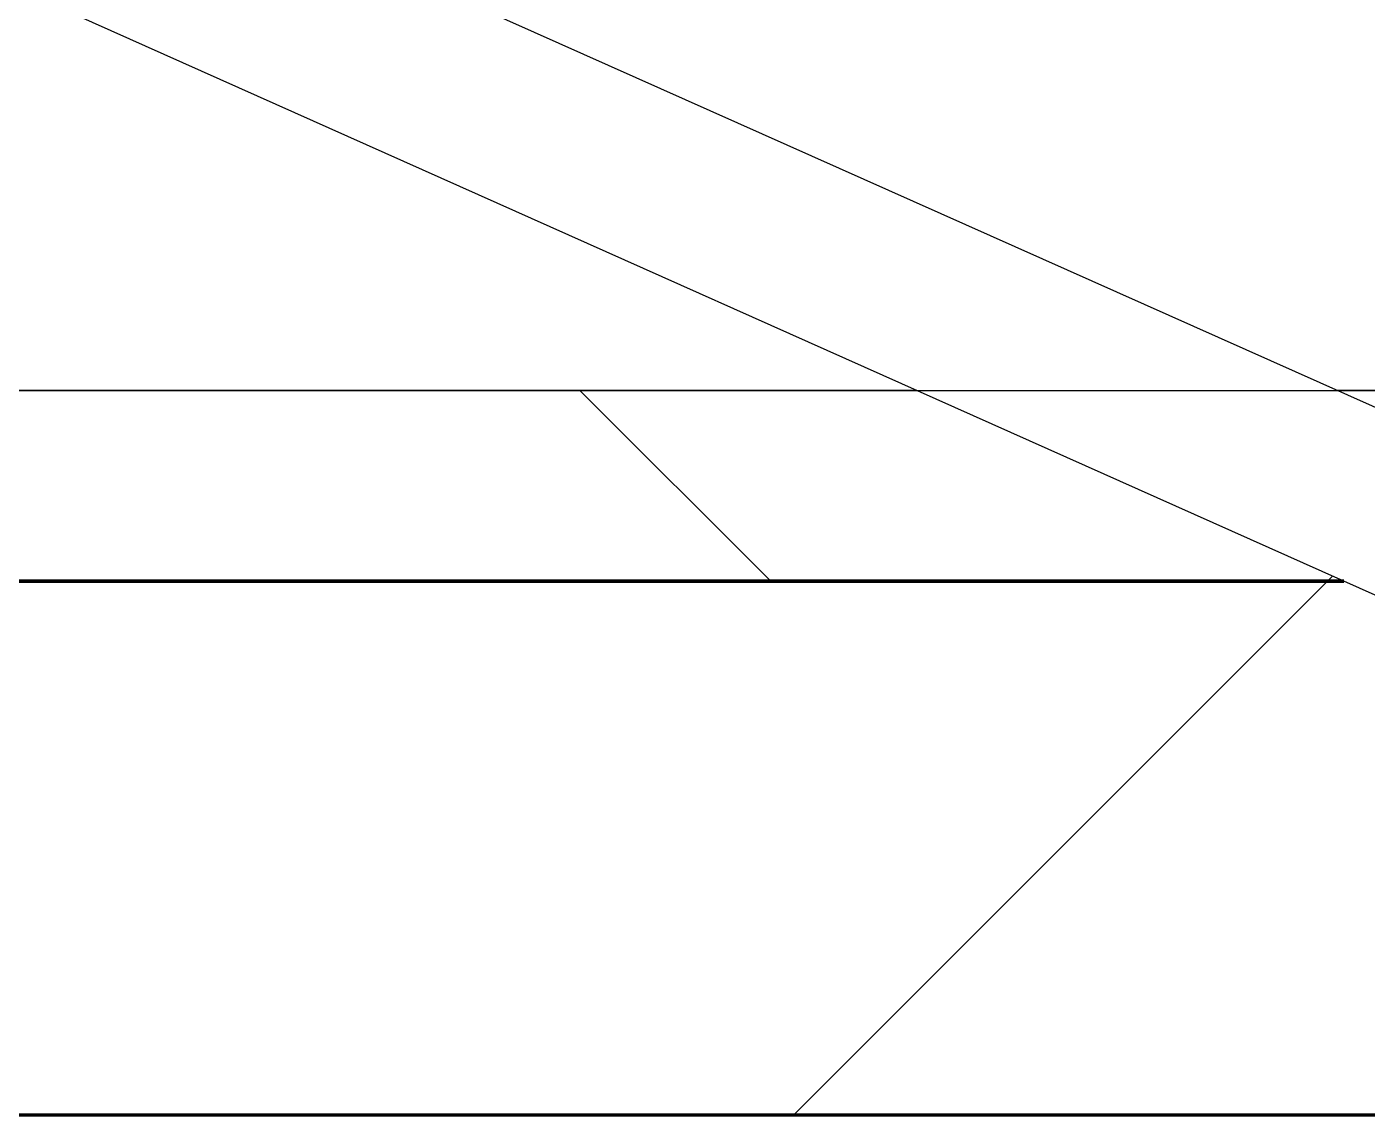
# Model space of a CAD drawing. Header units: millimetres. Extents: x -726012 to -647389, y -20772 to 18805.
# Drawn here: x -705394.6 to -705043.3, y -3460.9 to -3175.6 of the extents above; entities that cross this region are included whole.
import ezdxf
from ezdxf.xclip import XClip

# ---------------------------------------------------------------- set-up
doc = ezdxf.new("R2010")
doc.units = ezdxf.units.MM
doc.header["$XCLIPFRAME"] = 0
for name, color, linetype, lineweight in [('A-DOOR-E', 2, 'Continuous', 25), ('A-GLAZ-CURT', 2, 'Continuous', 9), ('A-WALL', 5, 'Continuous', 35), ('A-WALL-FNSH', 2, 'Continuous', 35), ('A-WALL-PATT', 1, 'Continuous', 35)]:
    doc.layers.add(name, color=color, linetype=linetype, lineweight=lineweight)
doc.layers.add('A11_ALU.SOLID SHEET', color=2, linetype='Continuous')

# ---------------------------------------------------------------- blocks, each defined once
blk = doc.blocks.new('DPA_AC-SG-PI - A1_1200x1300 mm-9677159-4233-01 ENLARGED MULTI-PURPOSE LEVEL - REFLECTED CEILING PLAN - SHEET 4')
at = {"layer": 'A-DOOR-E'}
for p, q in [((-556.64, 29.95), (511.63, -447.34)), ((493.28, -488.42), (-575, -11.13))]:
    blk.add_line(p, q, dxfattribs=at)
blk = doc.blocks.new('PPLS-PP19_Custom Tile Pattern - Custom Tile Pattern-V152-4233-01 ENLARGED MULTI-PURPOSE LEVEL - REFLECTED CEILING PLAN - SHEET 4')
at = {"layer": 'A-GLAZ-CURT'}
for p, q in [((-300, 0), (300, 0)), ((300, 0), (-300, 0)), ((230.06, 0), (300, 0)), ((-300, -50), (300, -50)), ((300, -50), (-300, -50))]:
    blk.add_line(p, q, dxfattribs=at)
for points, knots in [([(171.51, 0), (176.48, 0), (193.23, 0), (201.73, 0), (208.81, 0), (213.9, 0), (241.96, 0), (266.73, 0), (281.71, 0), (291.71, 0), (296.52, 0), (297.86, 0), (298.09, 0)], [-7971.819559, -7971.819559, -7971.819559, -7971.819559, -7784.112253, -7606.717214, -7289.299508, -7042.621073, -6582.165592, -6068.460911, -5766.029927, -5566.724884, -5280.360606, -5199.253518, -5199.253518, -5199.253518, -5199.253518]), ([(300, 0), (286.53, 0), (254.22, 0), (215.71, 0), (194.89, 0), (189.89, 0)], [-285.253232, -285.253232, -285.253232, -285.253232, -244.693688, -187.987675, -169.61003, -169.61003, -169.61003, -169.61003]), ([(300, 0), (288.22, 0), (262, 0), (230.43, 0), (219.94, 0), (219.02, 0)], [-12528.858583, -12528.858583, -12528.858583, -12528.858583, -11905.454923, -11162.864862, -10856.732305, -10856.732305, -10856.732305, -10856.732305]), ([(284.76, 0), (284.76, 0), (285.09, 0), (287.47, 0), (293.59, 0), (297.76, 0), (300, 0)], [-4110.630118, -4110.630118, -4110.630118, -4110.630118, -4053.389046, -3959.664717, -3862.421465, -3746.95702, -3746.95702, -3746.95702, -3746.95702]), ([(297.38, 0), (295.84, 0), (291.62, 0), (285.38, 0), (284.87, 0)], [-4803.172655, -4803.172655, -4803.172655, -4803.172655, -4358.271401, -4143.037883, -4143.037883, -4143.037883, -4143.037883])]:
    blk.add_open_spline(points, degree=3, knots=knots, dxfattribs=at)
blk = doc.blocks.new('PPLS-PP19_Custom Tile Pattern - Custom Tile Pattern-V153-4233-01 ENLARGED MULTI-PURPOSE LEVEL - REFLECTED CEILING PLAN - SHEET 4')
at = {"layer": 'A-GLAZ-CURT'}
for p, q in [((-300, 0), (-78.98, 0)), ((-78.98, 0), (-300, 0)), ((-293.07, 0), (-275.75, 0)), ((-275.75, 0), (-293.07, 0)), ((-222.32, 0), (-205.34, 0)), ((-205.34, 0), (-222.32, 0)), ((31.34, 0), (300, 0)), ((300, 0), (31.34, 0)), ((-300, -50), (32.93, -50)), ((32.93, -50), (-300, -50))]:
    blk.add_line(p, q, dxfattribs=at)
at = {"layer": 'A-GLAZ-CURT', "flags": 128}
for points in [[(-300, 0), (-291.56, 0), (-283.3, 0), (-275.2, 0), (-267.26, 0), (-259.45, 0), (-251.77, 0), (-244.2, 0), (-236.74, 0), (-229.36, 0), (-222.06, 0), (-214.83, 0), (-207.71, 0), (-200.76, 0), (-194.02, 0), (-187.54, 0), (-181.38, 0), (-175.58, 0), (-170.25, 0), (-165.64, 0), (-162.01, 0), (-159.53, 0), (-157.46, 0), (-154.52, 0), (-149.42, 0), (-141.84, 0), (-132.81, 0), (-126.08, 0)], [(-125.17, 0), (-128.55, 0), (-134.16, 0), (-140.03, 0), (-145.5, 0), (-150.63, 0), (-155.53, 0), (-160.27, 0), (-164.95, 0), (-169.65, 0), (-174.47, 0), (-179.49, 0), (-184.81, 0), (-190.44, 0), (-196.37, 0), (-202.58, 0), (-209.04, 0), (-215.73, 0), (-222.63, 0), (-229.72, 0), (-236.97, 0), (-244.39, 0), (-251.96, 0), (-259.67, 0), (-267.51, 0), (-275.48, 0), (-283.55, 0), (-291.73, 0), (-300, 0)]]:
    blk.add_lwpolyline(points, dxfattribs=at)
at = {"layer": 'A-GLAZ-CURT'}
for points, knots in [([(-300, 0), (-284.65, 0), (-236.57, 0), (-182.5, 0), (-148.38, 0), (-137.08, 0)], [-5323.127839, -5323.127839, -5323.127839, -5323.127839, -4502.809032, -2700.551212, -1552.578953, -1552.578953, -1552.578953, -1552.578953]), ([(-273.72, 0), (-276.99, 0), (-285.56, 0), (-294.48, 0), (-300, 0)], [-13912.863132, -13912.863132, -13912.863132, -13912.863132, -13729.592194, -13439.944408, -13439.944408, -13439.944408, -13439.944408]), ([(-78.97, 0), (-80.2, 0), (-94.7, 0), (-134.08, 0), (-200.13, 0), (-251.59, 0), (-273.11, 0)], [-19113.108174, -19113.108174, -19113.108174, -19113.108174, -18935.241197, -17136.203329, -15131.813646, -13924.220399, -13924.220399, -13924.220399, -13924.220399]), ([(-137.88, 0), (-140.56, 0), (-147.66, 0), (-147.69, 0), (-158.72, 0), (-174.02, 0), (-185.59, 0), (-209.77, 0), (-232.01, 0), (-255.22, 0), (-262.59, 0), (-264.9, 0), (-265.4, 0)], [-3187.727384, -3187.727384, -3187.727384, -3187.727384, -2919.378265, -2477.344047, -2237.412286, -2029.680487, -1755.085331, -1400.429864, -858.079193, -543.655514, -208.940337, 0, 0, 0, 0]), ([(-258.6, 0), (-257.91, 0), (-254.26, 0), (-241.25, 0), (-225.99, 0), (-214.1, 0), (-208.52, 0), (-206.47, 0)], [-5722.54675, -5722.54675, -5722.54675, -5722.54675, -5657.471696, -5413.335975, -5017.494783, -4832.723979, -4723.981546, -4723.981546, -4723.981546, -4723.981546]), ([(-133.82, 0), (-135.51, 0), (-137.8, 0), (-149.31, 0), (-162.01, 0), (-177.91, 0), (-199.46, 0), (-216.65, 0), (-231.26, 0), (-233.46, 0), (-234, 0)], [-2731.647847, -2731.647847, -2731.647847, -2731.647847, -2418.507304, -2308.929706, -2113.765672, -1763.376603, -1422.553702, -978.033455, -846.069444, -682.911962, -682.911962, -682.911962, -682.911962]), ([(-233.49, 0), (-233.44, 0), (-232.38, 0), (-230.74, 0), (-225.3, 0), (-223.63, 0)], [-455.274641, -455.274641, -455.274641, -455.274641, -440.605512, -119.536984, 0, 0, 0, 0]), ([(-223.63, 0), (-219.39, 0), (-206.17, 0), (-188.58, 0), (-169.02, 0), (-152.12, 0), (-136.84, 0), (-127.33, 0), (-124.19, 0), (-123.43, 0), (-123.28, 0)], [-5463.295695, -5463.295695, -5463.295695, -5463.295695, -5161.076232, -4739.070012, -4465.409639, -4149.119819, -3839.893365, -3647.167523, -3488.92562, -3439.852845, -3439.852845, -3439.852845, -3439.852845]), ([(-204.3, 0), (-203.93, 0), (-197.65, 0), (-185.8, 0), (-171.77, 0), (-158.7, 0), (-157.22, 0)], [-4685.575192, -4685.575192, -4685.575192, -4685.575192, -4666.091899, -4349.945572, -4000.813434, -3840.635403, -3840.635403, -3840.635403, -3840.635403]), ([(-152.35, 0), (-151.03, 0), (-147.71, 0), (-143.57, 0), (-138.62, 0)], [-3494.978217, -3494.978217, -3494.978217, -3494.978217, -3371.022232, -3227.460399, -3227.460399, -3227.460399, -3227.460399]), ([(-118.78, 0), (-121.86, 0), (-126.28, 0), (-136.96, 0), (-147.46, 0), (-150.03, 0), (-150.57, 0)], [-5938.474035, -5938.474035, -5938.474035, -5938.474035, -5700.061948, -5508.838257, -5298.784692, -5196.16478, -5196.16478, -5196.16478, -5196.16478]), ([(-150.34, 0), (-150.07, 0), (-147.75, 0), (-144.27, 0), (-138.26, 0), (-137.11, 0)], [-4948.728362, -4948.728362, -4948.728362, -4948.728362, -4883.323924, -4440.880425, -4344.939291, -4344.939291, -4344.939291, -4344.939291]), ([(-137.02, 0), (-137.97, 0), (-142.6, 0), (-147.74, 0), (-149.07, 0)], [-6494.286605, -6494.286605, -6494.286605, -6494.286605, -6449.282163, -6277.220794, -6277.220794, -6277.220794, -6277.220794]), ([(-148.23, 0), (-146.94, 0), (-141.68, 0), (-139.19, 0), (-137.8, 0)], [-6162.058746, -6162.058746, -6162.058746, -6162.058746, -6017.569127, -5695.996646, -5695.996646, -5695.996646, -5695.996646]), ([(-137.08, 0), (-137.34, 0), (-141.96, 0), (-146.11, 0), (-146.95, 0)], [-756.887288, -756.887288, -756.887288, -756.887288, -741.901385, -489.130243, -489.130243, -489.130243, -489.130243]), ([(-146.69, 0), (-146.59, 0), (-145.49, 0), (-135.69, 0), (-128.29, 0), (-125.15, 0)], [-420.34245, -420.34245, -420.34245, -420.34245, -406.956646, -290.263673, 0, 0, 0, 0]), ([(-137.06, 0), (-131.65, 0), (-121.8, 0), (-110.8, 0), (-99.5, 0), (-91.46, 0)], [-1551.727177, -1551.727177, -1551.727177, -1551.727177, -1002.059161, -460.363443, 0, 0, 0, 0]), ([(-136.56, 0), (-133.16, 0), (-125.14, 0), (-107.3, 0), (-92.5, 0), (-81.72, 0), (-78.93, 0)], [-4330.137317, -4330.137317, -4330.137317, -4330.137317, -4054.690705, -3793.097032, -3402.597032, -3257.037749, -3257.037749, -3257.037749, -3257.037749]), ([(-136.37, 0), (-136.29, 0), (-135.42, 0), (-133.93, 0), (-128.78, 0), (-126.5, 0)], [-5579.751817, -5579.751817, -5579.751817, -5579.751817, -5560.701257, -5364.112219, -5231.017328, -5231.017328, -5231.017328, -5231.017328]), ([(-86.16, 0), (-91.37, 0), (-104.13, 0), (-122.08, 0), (-133.29, 0), (-136.36, 0)], [-1681.3698, -1681.3698, -1681.3698, -1681.3698, -1374.161226, -945.742622, -770.627825, -770.627825, -770.627825, -770.627825]), ([(-78.96, 0), (-79.43, 0), (-89.06, 0), (-109.73, 0), (-125.85, 0), (-136.06, 0)], [-7534.644833, -7534.644833, -7534.644833, -7534.644833, -7508.296369, -7004.680444, -6509.710453, -6509.710453, -6509.710453, -6509.710453]), ([(-127.41, 0), (-131.63, 0), (-133.16, 0), (-134.09, 0), (-134.15, 0)], [-8540.990293, -8540.990293, -8540.990293, -8540.990293, -8266.114998, -8246.473386, -8246.473386, -8246.473386, -8246.473386]), ([(-134.15, 0), (-133.32, 0), (-130.31, 0), (-117.33, 0), (-94.17, 0), (-83.01, 0), (-78.95, 0)], [-7657.439573, -7657.439573, -7657.439573, -7657.439573, -7293.749979, -6839.55839, -6236.997189, -5846.488716, -5846.488716, -5846.488716, -5846.488716]), ([(-120.13, 0), (-120.14, 0), (-120.24, 0), (-121.3, 0), (-129.25, 0), (-133.82, 0)], [-2933.992132, -2933.992132, -2933.992132, -2933.992132, -2920.575025, -2840.280255, -2731.647847, -2731.647847, -2731.647847, -2731.647847]), ([(-113.43, 0), (-113.44, 0), (-113.96, 0), (-119.73, 0), (-125.43, 0), (-127.03, 0), (-127.41, 0)], [-328.499627, -328.499627, -328.499627, -328.499627, -282.672656, -98.539552, -24.539552, 0, 0, 0, 0]), ([(-126.5, 0), (-122.44, 0), (-108.71, 0), (-93.17, 0), (-81.98, 0), (-78.97, 0)], [-5231.017328, -5231.017328, -5231.017328, -5231.017328, -4994.692869, -4542.524482, -4368.642937, -4368.642937, -4368.642937, -4368.642937]), ([(-125.15, 0), (-124.93, 0), (-121.96, 0), (-113.01, 0), (-98.9, 0), (-88.91, 0), (-81.4, 0), (-79.76, 0)], [-3362.7396, -3362.7396, -3362.7396, -3362.7396, -3342.215224, -3074.362186, -2902.289527, -2605.247022, -2522.0547, -2522.0547, -2522.0547, -2522.0547]), ([(-122.08, 0), (-122.01, 0), (-121.69, 0), (-121.2, 0), (-120.88, 0)], [-3136.336417, -3136.336417, -3136.336417, -3136.336417, -3110.304437, -3035.164275, -3035.164275, -3035.164275, -3035.164275]), ([(-78.97, 0), (-88.04, 0), (-99.82, 0), (-114.02, 0), (-117.28, 0), (-118.78, 0)], [-724.358901, -724.358901, -724.358901, -724.358901, -229.489605, -116.330425, 0, 0, 0, 0]), ([(-117.74, 0), (-117.19, 0), (-114.78, 0), (-113.43, 0), (-113.43, 0)], [-821.249067, -821.249067, -821.249067, -821.249067, -394.672656, -330.879064, -330.879064, -330.879064, -330.879064]), ([(-79.79, 0), (-81.1, 0), (-91.75, 0), (-107.61, 0), (-116.56, 0), (-117.56, 0)], [-2299.497386, -2299.497386, -2299.497386, -2299.497386, -2193.204658, -1433.981041, -985.49888, -985.49888, -985.49888, -985.49888]), ([(-115.82, 0), (-114.96, 0), (-110.41, 0), (-96.78, 0), (-84.91, 0), (-79.09, 0), (-78.99, 0)], [-5724.064692, -5724.064692, -5724.064692, -5724.064692, -5430.283136, -5103.229623, -4799.173296, -4793.465626, -4793.465626, -4793.465626, -4793.465626]), ([(-78.98, 0), (-84.83, 0), (-96.11, 0), (-112.01, 0), (-114.94, 0), (-115.63, 0)], [-1095.30438, -1095.30438, -1095.30438, -1095.30438, -789.402658, -501.969187, -243.577221, -243.577221, -243.577221, -243.577221]), ([(-91.46, 0), (-90.09, 0), (-86.03, 0), (-81.62, 0), (-78.93, 0)], [-19832.387487, -19832.387487, -19832.387487, -19832.387487, -19753.885894, -19612.634311, -19612.634311, -19612.634311, -19612.634311]), ([(-79.79, 0), (-81.24, 0), (-82.76, 0), (-83.28, 0), (-83.28, 0)], [-1608.428934, -1608.428934, -1608.428934, -1608.428934, -1424.436217, -1393.971743, -1393.971743, -1393.971743, -1393.971743]), ([(-83.28, 0), (-83.28, 0), (-82.95, 0), (-80.89, 0), (-79.53, 0)], [-1393.4169, -1393.4169, -1393.4169, -1393.4169, -1353.722004, -1286.743147, -1286.743147, -1286.743147, -1286.743147]), ([(31.09, 0), (32.5, 0), (38.78, 0), (53.39, 0), (71.67, 0), (84.83, 0), (86.01, 0), (92.51, 0), (94.33, 0)], [-4844.334544, -4844.334544, -4844.334544, -4844.334544, -4705.298446, -4353.683244, -3960.84581, -3759.045785, -3336.541051, -2783.776468, -2783.776468, -2783.776468, -2783.776468]), ([(103.09, 0), (101.08, 0), (86.31, 0), (63.34, 0), (41.24, 0), (32.83, 0), (31.27, 0)], [-375.435014, -375.435014, -375.435014, -375.435014, -369.147452, -330.153101, -307.516438, -302.210511, -302.210511, -302.210511, -302.210511]), ([(76.63, 0), (74.8, 0), (67.65, 0), (53.52, 0), (39.74, 0), (32.53, 0), (31.3, 0)], [-3095.572228, -3095.572228, -3095.572228, -3095.572228, -2950.589685, -2634.532728, -2313.748533, -2246.611491, -2246.611491, -2246.611491, -2246.611491]), ([(31.31, 0), (31.94, 0), (35.93, 0), (48.37, 0), (71.92, 0), (100.57, 0), (116.36, 0), (128.63, 0), (128.95, 0)], [-139.375777, -139.375777, -139.375777, -139.375777, -135.792042, -118.513713, -97.899267, -63.759246, -39.050993, -35.895543, -35.895543, -35.895543, -35.895543]), ([(31.33, 0), (34.8, 0), (52.2, 0), (88.72, 0), (120.63, 0), (138.28, 0), (138.53, 0)], [-401.364905, -401.364905, -401.364905, -401.364905, -390.253598, -346.313304, -291.370682, -290.5735, -290.5735, -290.5735, -290.5735]), ([(31.33, 0), (37.1, 0), (52.1, 0), (70.92, 0), (82.12, 0), (83.66, 0)], [-4874.14523, -4874.14523, -4874.14523, -4874.14523, -4573.028122, -4094.177415, -3869.465285, -3869.465285, -3869.465285, -3869.465285]), ([(70.61, 0), (66.16, 0), (55.8, 0), (41.76, 0), (34.81, 0), (31.34, 0)], [-4647.237329, -4647.237329, -4647.237329, -4647.237329, -4326.416877, -4098.545751, -3883.394943, -3883.394943, -3883.394943, -3883.394943]), ([(53.18, 0), (53.06, 0), (52.22, 0), (45.12, 0), (36.8, 0), (31.34, 0)], [-622.740158, -622.740158, -622.740158, -622.740158, -566.066452, -360.610861, -11.214832, -11.214832, -11.214832, -11.214832]), ([(31.4, 0), (33.92, 0), (39.54, 0), (51.19, 0), (58.74, 0), (61.34, 0), (61.45, 0)], [-1794.984122, -1794.984122, -1794.984122, -1794.984122, -1645.594513, -1443.202566, -1228.752106, -1120.932285, -1120.932285, -1120.932285, -1120.932285]), ([(32.02, 0), (33.36, 0), (38.27, 0), (45.92, 0), (57.64, 0), (63.27, 0), (67.88, 0)], [-1161.809332, -1161.809332, -1161.809332, -1161.809332, -1089.329421, -901.315459, -753.071572, -501.375821, -501.375821, -501.375821, -501.375821]), ([(114.39, 0), (114.2, 0), (112.08, 0), (105.42, 0), (92.38, 0), (85.59, 0), (74.4, 0), (62.26, 0), (51.85, 0), (44.35, 0), (35.53, 0), (32.41, 0)], [-8148.58938, -8148.58938, -8148.58938, -8148.58938, -8105.191388, -7723.759874, -7531.75727, -7135.649961, -6924.452779, -6738.82075, -6548.303034, -6314.283804, -6175.773004, -6175.773004, -6175.773004, -6175.773004]), ([(135.11, 0), (126.61, 0), (106.64, 0), (76.86, 0), (57.82, 0), (46.51, 0), (41.18, 0), (36.02, 0), (35.54, 0), (35.54, 0)], [-447.436494, -447.436494, -447.436494, -447.436494, -401.860199, -357.622665, -341.267687, -334.000314, -326.15566, -319.318397, -317.489778, -317.489778, -317.489778, -317.489778]), ([(36.29, 0), (37.77, 0), (48.82, 0), (57.87, 0), (65.28, 0), (67.8, 0)], [-314.598523, -314.598523, -314.598523, -314.598523, -305.899624, -287.17622, -277.699086, -277.699086, -277.699086, -277.699086])]:
    blk.add_open_spline(points, degree=3, knots=knots, dxfattribs=at)
for points in [[(-79.08, 0), (-81.43, 0), (-83.78, 0), (-86.16, 0)], [(66.89, 0), (55.03, 0), (43.11, 0), (31.18, 0)]]:
    blk.add_open_spline(points, degree=3, dxfattribs=at)
blk = doc.blocks.new('*U885')
at = {"layer": 'A-GLAZ-CURT'}
for name, p in [('PPLS-PP19_Custom Tile Pattern - Custom Tile Pattern-V152-4233-01 ENLARGED MULTI-PURPOSE LEVEL - REFLECTED CEILING PLAN - SHEET 4', (-29400, 4270.45)), ('PPLS-PP19_Custom Tile Pattern - Custom Tile Pattern-V153-4233-01 ENLARGED MULTI-PURPOSE LEVEL - REFLECTED CEILING PLAN - SHEET 4', (-28800, 4270.45))]:
    blk.add_blockref(name, p, dxfattribs=at)
blk = doc.blocks.new('*U1287')
blk.add_lwpolyline([(21173.36, -580), (28210, -580), (28210, -6849.96), (45954.15, -6849.96), (45954.15, 600), (82995.06, 600), (83086.47, 650), (90052, 650), (90392, 990), (103159.16, 990), (103159.16, 4990), (21173.36, 4990), (21173.36, 3485.45), (21203.36, 3485.45), (21203.36, 925.54), (21173.36, 925.54), (21173.36, -580)])

msp = doc.modelspace()

# ---------------------------------------------------------------- hatches: boundary and pattern name
at = {"layer": 'A-WALL-PATT', "lineweight": 9}
h = msp.add_hatch(dxfattribs=at)
h.set_pattern_fill('FP_3', color=256, style=0, pattern_type=2)
h.set_pattern_definition([(45, (0, 0), (-212.13203, 212.13203), []), (135, (0, 0), (-212.13203, -212.13203), [])])
h.paths.add_polyline_path([(-698728.22, -3320.94), (-698728.22, -3270.94), (-701451.04, -3270.94), (-701339.13, -3320.94), (-699206.29, -3320.94)])
h.paths.add_polyline_path([(-703169.5, -3320.94), (-701449.44, -3320.94), (-701561.35, -3270.94), (-705051.04, -3270.94), (-704939.13, -3320.94), (-703306.16, -3320.94)])
h.paths.add_polyline_path([(-706586.05, -3320.94), (-705049.44, -3320.94), (-705161.35, -3270.94), (-716522.37, -3270.94), (-716522.37, -3320.94), (-706722.72, -3320.94)])
h = msp.add_hatch(dxfattribs=at)
h.set_pattern_fill('FP_4', color=256, style=0, pattern_type=2)
h.set_pattern_definition([(45, (0, 0), (-212.13203, 212.13203), [])])
h.paths.add_polyline_path([(-698678.22, -3460.94), (-698678.22, -3320.94), (-701339.13, -3320.94), (-701288.73, -3343.46), (-701284.96, -3341.28), (-701279.79, -3341.28), (-701273.71, -3345.94), (-701272.71, -3350.62), (-701207.37, -3379.81), (-701225.73, -3420.89), (-701449.44, -3320.94), (-704939.13, -3320.94), (-704888.73, -3343.46), (-704884.96, -3341.28), (-704879.79, -3341.28), (-704873.71, -3345.94), (-704872.71, -3350.62), (-704807.37, -3379.81), (-704825.73, -3420.89), (-705049.44, -3320.94), (-716522.37, -3320.94), (-716522.37, -3460.94), (-699206.29, -3460.94)])

# ---------------------------------------------------------------- linework, layer by layer
at = {"layer": 'A-WALL', "color": 7, "lineweight": 70}
for p, q in [((-705982.37, -3320.94), (-705049.44, -3320.94)), ((-705049.44, -3320.94), (-705982.37, -3320.94)), ((-704782.37, -3460.94), (-705982.37, -3460.94))]:
    msp.add_line(p, q, dxfattribs=at)
at = {"layer": 'A-WALL-FNSH', "color": 250}
for p, q in [((-705982.37, -3270.94), (-705161.35, -3270.94)), ((-705051.04, -3270.94), (-704782.37, -3270.94))]:
    msp.add_line(p, q, dxfattribs=at)

# ---------------------------------------------------------------- block references
msp.add_blockref('*U885', (-676282.37, -7541.39))
at = {"layer": 'A-DOOR-E', "rotation": 180}
msp.add_blockref('DPA_AC-SG-PI - A1_1200x1300 mm-9677159-4233-01 ENLARGED MULTI-PURPOSE LEVEL - REFLECTED CEILING PLAN - SHEET 4', (-705382.37, -3390.94), dxfattribs=at)

# ---------------------------------------------------------------- next in the draw order: block references
at = {"layer": 'A11_ALU.SOLID SHEET'}
ref = msp.add_blockref('*U1287', (-744682.37, 3579.02), dxfattribs=at)
XClip(ref).set_block_clipping_path([(22516.8245944298, -23612.0000696909), (92487.8891097467, 7199.9972603897)])

doc.saveas('drawing.dxf')
